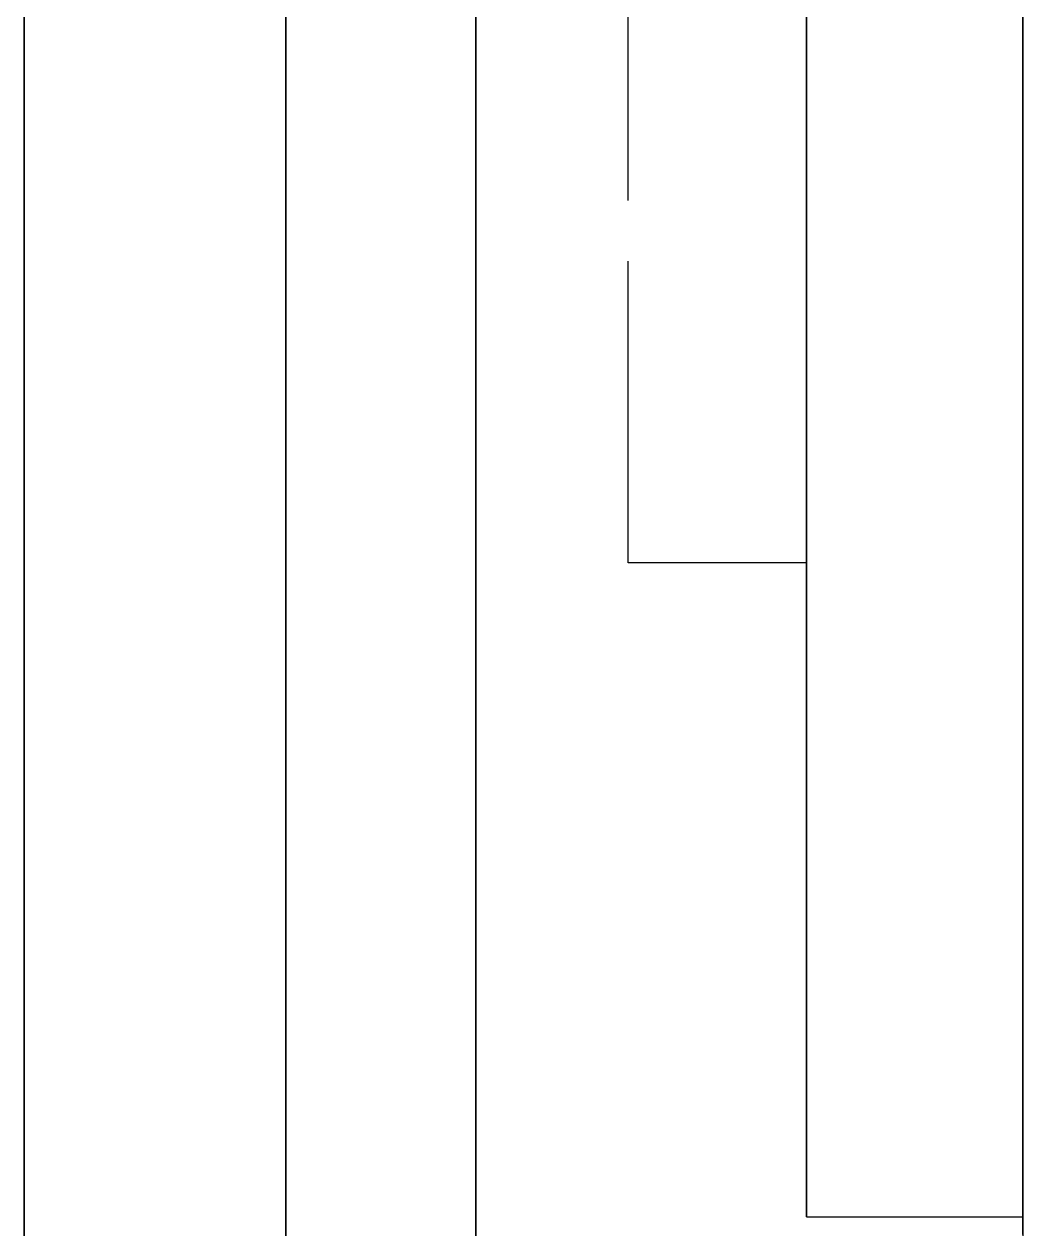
# Model space of a CAD drawing. Header units: millimetres. Extents: x -13 to 276, y -50 to 157.
# Drawn here: x 83.88 to 88.08, y 7.84 to 12.91 of the extents above; entities that cross this region are included whole.
import ezdxf

# ---------------------------------------------------------------- set-up
doc = ezdxf.new("R2010")
doc.units = ezdxf.units.MM
doc.linetypes.add('DASHED', pattern=[1.524, 1.27, -0.254])
doc.layers.add('HIDDEN', color=8, linetype='DASHED')
doc.layers.add('VISIBLE', color=7, linetype='CONTINUOUS')

msp = doc.modelspace()

# ---------------------------------------------------------------- linework, layer by layer
at = {"layer": 'HIDDEN'}
for points in [[(86.415, 10.645), (86.415, 13.645)], [(86.415, 10.645), (86.415, 13.645)], [(87.165, 10.645), (87.165, 13.645)], [(87.165, 10.645), (87.165, 13.645)], [(83.875, 13.22595), (83.875, 12.90341), (83.875, 12.58087), (83.875, 12.25833), (83.875, 11.93579), (83.875, 11.61325), (83.875, 11.29071), (83.875, 10.96817), (83.875, 10.64563), (83.875, 10.3231), (83.875, 10.00056), (83.875, 9.67802), (83.875, 9.35548), (83.875, 9.03294), (83.875, 8.7104), (83.875, 8.38786), (83.875, 8.06532), (83.875, 7.74278)], [(85.775, 13.22595), (85.775, 12.90341), (85.775, 12.58087), (85.775, 12.25833), (85.775, 11.93579), (85.775, 11.61325), (85.775, 11.29071), (85.775, 10.96817), (85.775, 10.64563), (85.775, 10.3231), (85.775, 10.00056), (85.775, 9.67802), (85.775, 9.35548), (85.775, 9.03294), (85.775, 8.7104), (85.775, 8.38786), (85.775, 8.06532), (85.775, 7.74278)], [(83.875, 13.1079), (83.875, 12.82279), (83.875, 12.53768), (83.875, 12.25256), (83.875, 11.96745), (83.875, 11.68234), (83.875, 11.39723), (83.875, 11.11212), (83.875, 10.82701), (83.875, 10.54189), (83.875, 10.25678), (83.875, 9.97167), (83.875, 9.68656), (83.875, 9.40145), (83.875, 9.11634), (83.875, 8.83123), (83.875, 8.54611), (83.875, 8.261), (83.875, 7.97589), (83.875, 7.69078)], [(83.875, 7.69078), (83.875, 7.97589), (83.875, 8.261), (83.875, 8.54611), (83.875, 8.83123), (83.875, 9.11634), (83.875, 9.40145), (83.875, 9.68656), (83.875, 9.97167), (83.875, 10.25678), (83.875, 10.54189), (83.875, 10.82701), (83.875, 11.11212), (83.875, 11.39723), (83.875, 11.68234), (83.875, 11.96745), (83.875, 12.25256), (83.875, 12.53768), (83.875, 12.82279), (83.875, 13.1079)], [(84.975, 13.1079), (84.975, 12.82279), (84.975, 12.53768), (84.975, 12.25256), (84.975, 11.96745), (84.975, 11.68234), (84.975, 11.39723), (84.975, 11.11212), (84.975, 10.82701), (84.975, 10.54189), (84.975, 10.25678), (84.975, 9.97167), (84.975, 9.68656), (84.975, 9.40145), (84.975, 9.11634), (84.975, 8.83123), (84.975, 8.54611), (84.975, 8.261), (84.975, 7.97589), (84.975, 7.69078)], [(84.975, 7.69078), (84.975, 7.97589), (84.975, 8.261), (84.975, 8.54611), (84.975, 8.83123), (84.975, 9.11634), (84.975, 9.40145), (84.975, 9.68656), (84.975, 9.97167), (84.975, 10.25678), (84.975, 10.54189), (84.975, 10.82701), (84.975, 11.11212), (84.975, 11.39723), (84.975, 11.68234), (84.975, 11.96745), (84.975, 12.25256), (84.975, 12.53768), (84.975, 12.82279), (84.975, 13.1079)], [(83.875, 7.74278), (83.875, 7.90405), (83.875, 8.06532), (83.875, 8.22659), (83.875, 8.38786), (83.875, 8.54913), (83.875, 8.7104), (83.875, 8.87167), (83.875, 9.03294), (83.875, 9.19421), (83.875, 9.35548), (83.875, 9.51675), (83.875, 9.67802), (83.875, 9.83929), (83.875, 10.00056), (83.875, 10.16183), (83.875, 10.3231), (83.875, 10.48437), (83.875, 10.64563), (83.875, 10.8069), (83.875, 10.96817), (83.875, 11.12944), (83.875, 11.29071), (83.875, 11.45198), (83.875, 11.61325), (83.875, 11.77452), (83.875, 11.93579), (83.875, 12.09706), (83.875, 12.25833), (83.875, 12.4196), (83.875, 12.58087), (83.875, 12.74214), (83.875, 12.90341), (83.875, 13.06468)], [(84.975, 13.06923), (84.975, 12.78138), (84.975, 12.49352), (84.975, 12.20567), (84.975, 11.91781), (84.975, 11.62996), (84.975, 11.3421), (84.975, 11.05425), (84.975, 10.76639), (84.975, 10.47854), (84.975, 10.19068), (84.975, 9.90283), (84.975, 9.61497), (84.975, 9.32712), (84.975, 9.03926), (84.975, 8.75141), (84.975, 8.46355), (84.975, 8.1757), (84.975, 7.88784), (84.975, 7.59999)], [(84.975, 7.59999), (84.975, 7.88784), (84.975, 8.1757), (84.975, 8.46355), (84.975, 8.75141), (84.975, 9.03926), (84.975, 9.32712), (84.975, 9.61497), (84.975, 9.90283), (84.975, 10.19068), (84.975, 10.47854), (84.975, 10.76639), (84.975, 11.05425), (84.975, 11.3421), (84.975, 11.62996), (84.975, 11.91781), (84.975, 12.20567), (84.975, 12.49352), (84.975, 12.78138), (84.975, 13.06923)], [(85.775, 13.06923), (85.775, 12.78138), (85.775, 12.49352), (85.775, 12.20567), (85.775, 11.91781), (85.775, 11.62996), (85.775, 11.3421), (85.775, 11.05425), (85.775, 10.76639), (85.775, 10.47854), (85.775, 10.19068), (85.775, 9.90283), (85.775, 9.61497), (85.775, 9.32712), (85.775, 9.03926), (85.775, 8.75141), (85.775, 8.46355), (85.775, 8.1757), (85.775, 7.88784), (85.775, 7.59999)], [(85.775, 7.59999), (85.775, 7.88784), (85.775, 8.1757), (85.775, 8.46355), (85.775, 8.75141), (85.775, 9.03926), (85.775, 9.32712), (85.775, 9.61497), (85.775, 9.90283), (85.775, 10.19068), (85.775, 10.47854), (85.775, 10.76639), (85.775, 11.05425), (85.775, 11.3421), (85.775, 11.62996), (85.775, 11.91781), (85.775, 12.20567), (85.775, 12.49352), (85.775, 12.78138), (85.775, 13.06923)], [(85.775, 7.74278), (85.775, 7.90405), (85.775, 8.06532), (85.775, 8.22659), (85.775, 8.38786), (85.775, 8.54913), (85.775, 8.7104), (85.775, 8.87167), (85.775, 9.03294), (85.775, 9.19421), (85.775, 9.35548), (85.775, 9.51675), (85.775, 9.67802), (85.775, 9.83929), (85.775, 10.00056), (85.775, 10.16183), (85.775, 10.3231), (85.775, 10.48437), (85.775, 10.64563), (85.775, 10.8069), (85.775, 10.96817), (85.775, 11.12944), (85.775, 11.29071), (85.775, 11.45198), (85.775, 11.61325), (85.775, 11.77452), (85.775, 11.93579), (85.775, 12.09706), (85.775, 12.25833), (85.775, 12.4196), (85.775, 12.58087), (85.775, 12.74214), (85.775, 12.90341), (85.775, 13.06468)], [(87.165, 13.06167), (87.165, 12.81563), (87.165, 12.5696), (87.165, 12.32357), (87.165, 12.07754), (87.165, 11.83151), (87.165, 11.58548), (87.165, 11.33944), (87.165, 11.09341), (87.165, 10.84738), (87.165, 10.60135), (87.165, 10.35532), (87.165, 10.10929), (87.165, 9.86325), (87.165, 9.61722), (87.165, 9.37119), (87.165, 9.12516), (87.165, 8.87913), (87.165, 8.6331), (87.165, 8.38706), (87.165, 8.14103), (87.165, 7.895)], [(88.075, 13.06167), (88.075, 12.81563), (88.075, 12.5696), (88.075, 12.32357), (88.075, 12.07754), (88.075, 11.83151), (88.075, 11.58548), (88.075, 11.33944), (88.075, 11.09341), (88.075, 10.84738), (88.075, 10.60135), (88.075, 10.35532), (88.075, 10.10929), (88.075, 9.86325), (88.075, 9.61722), (88.075, 9.37119), (88.075, 9.12516), (88.075, 8.87913), (88.075, 8.6331), (88.075, 8.38706), (88.075, 8.14103), (88.075, 7.895)], [(83.875, 12.98786), (83.875, 12.63357), (83.875, 12.27929), (83.875, 11.925), (83.875, 11.57071), (83.875, 11.21643), (83.875, 10.86214), (83.875, 10.50786), (83.875, 10.15357), (83.875, 9.79929), (83.875, 9.445), (83.875, 9.09071), (83.875, 8.73643), (83.875, 8.38214), (83.875, 8.02786), (83.875, 7.67357)], [(85.775, 12.995), (85.775, 12.74262), (85.775, 12.49024), (85.775, 12.23786), (85.775, 11.98548), (85.775, 11.7331), (85.775, 11.48071), (85.775, 11.22833), (85.775, 10.97595), (85.775, 10.72357), (85.775, 10.47119), (85.775, 10.21881), (85.775, 9.96643), (85.775, 9.71405), (85.775, 9.46167), (85.775, 9.20929), (85.775, 8.9569), (85.775, 8.70452), (85.775, 8.45214), (85.775, 8.19976), (85.775, 7.94738), (85.775, 7.695)], [(85.775, 7.82119), (85.775, 7.94738), (85.775, 8.07357), (85.775, 8.19976), (85.775, 8.32595), (85.775, 8.45214), (85.775, 8.57833), (85.775, 8.70452), (85.775, 8.83071), (85.775, 8.9569), (85.775, 9.0831), (85.775, 9.20929), (85.775, 9.33548), (85.775, 9.46167), (85.775, 9.58786), (85.775, 9.71405), (85.775, 9.84024), (85.775, 9.96643), (85.775, 10.09262), (85.775, 10.21881), (85.775, 10.345), (85.775, 10.47119), (85.775, 10.59738), (85.775, 10.72357), (85.775, 10.84976), (85.775, 10.97595), (85.775, 11.10214), (85.775, 11.22833), (85.775, 11.35452), (85.775, 11.48071), (85.775, 11.6069), (85.775, 11.7331), (85.775, 11.85929), (85.775, 11.98548), (85.775, 12.11167), (85.775, 12.23786), (85.775, 12.36405), (85.775, 12.49024), (85.775, 12.61643), (85.775, 12.74262), (85.775, 12.86881), (85.775, 12.995)], [(88.075, 12.995), (88.075, 12.74262), (88.075, 12.49024), (88.075, 12.23786), (88.075, 11.98548), (88.075, 11.7331), (88.075, 11.48071), (88.075, 11.22833), (88.075, 10.97595), (88.075, 10.72357), (88.075, 10.47119), (88.075, 10.21881), (88.075, 9.96643), (88.075, 9.71405), (88.075, 9.46167), (88.075, 9.20929), (88.075, 8.9569), (88.075, 8.70452), (88.075, 8.45214), (88.075, 8.19976), (88.075, 7.94738), (88.075, 7.695)], [(88.075, 7.82119), (88.075, 7.94738), (88.075, 8.07357), (88.075, 8.19976), (88.075, 8.32595), (88.075, 8.45214), (88.075, 8.57833), (88.075, 8.70452), (88.075, 8.83071), (88.075, 8.9569), (88.075, 9.0831), (88.075, 9.20929), (88.075, 9.33548), (88.075, 9.46167), (88.075, 9.58786), (88.075, 9.71405), (88.075, 9.84024), (88.075, 9.96643), (88.075, 10.09262), (88.075, 10.21881), (88.075, 10.345), (88.075, 10.47119), (88.075, 10.59738), (88.075, 10.72357), (88.075, 10.84976), (88.075, 10.97595), (88.075, 11.10214), (88.075, 11.22833), (88.075, 11.35452), (88.075, 11.48071), (88.075, 11.6069), (88.075, 11.7331), (88.075, 11.85929), (88.075, 11.98548), (88.075, 12.11167), (88.075, 12.23786), (88.075, 12.36405), (88.075, 12.49024), (88.075, 12.61643), (88.075, 12.74262), (88.075, 12.86881), (88.075, 12.995)], [(87.165, 7.895), (87.165, 8.01802), (87.165, 8.14103), (87.165, 8.26405), (87.165, 8.38706), (87.165, 8.51008), (87.165, 8.6331), (87.165, 8.75611), (87.165, 8.87913), (87.165, 9.00214), (87.165, 9.12516), (87.165, 9.24817), (87.165, 9.37119), (87.165, 9.49421), (87.165, 9.61722), (87.165, 9.74024), (87.165, 9.86325), (87.165, 9.98627), (87.165, 10.10929), (87.165, 10.2323), (87.165, 10.35532), (87.165, 10.47833), (87.165, 10.60135), (87.165, 10.72437), (87.165, 10.84738), (87.165, 10.9704), (87.165, 11.09341), (87.165, 11.21643), (87.165, 11.33944), (87.165, 11.46246), (87.165, 11.58548), (87.165, 11.70849), (87.165, 11.83151), (87.165, 11.95452), (87.165, 12.07754), (87.165, 12.20056), (87.165, 12.32357), (87.165, 12.44659), (87.165, 12.5696), (87.165, 12.69262), (87.165, 12.81563), (87.165, 12.93865)], [(88.075, 7.895), (88.075, 8.01802), (88.075, 8.14103), (88.075, 8.26405), (88.075, 8.38706), (88.075, 8.51008), (88.075, 8.6331), (88.075, 8.75611), (88.075, 8.87913), (88.075, 9.00214), (88.075, 9.12516), (88.075, 9.24817), (88.075, 9.37119), (88.075, 9.49421), (88.075, 9.61722), (88.075, 9.74024), (88.075, 9.86325), (88.075, 9.98627), (88.075, 10.10929), (88.075, 10.2323), (88.075, 10.35532), (88.075, 10.47833), (88.075, 10.60135), (88.075, 10.72437), (88.075, 10.84738), (88.075, 10.9704), (88.075, 11.09341), (88.075, 11.21643), (88.075, 11.33944), (88.075, 11.46246), (88.075, 11.58548), (88.075, 11.70849), (88.075, 11.83151), (88.075, 11.95452), (88.075, 12.07754), (88.075, 12.20056), (88.075, 12.32357), (88.075, 12.44659), (88.075, 12.5696), (88.075, 12.69262), (88.075, 12.81563), (88.075, 12.93865)], [(87.165, 10.645), (86.415, 10.645)], [(87.165, 10.645), (86.415, 10.645)], [(87.165, 7.895), (88.075, 7.895)]]:
    msp.add_lwpolyline(points, dxfattribs=at)
at = {"layer": 'VISIBLE'}
msp.add_lwpolyline([(83.875, 7.67357), (83.875, 7.85071), (83.875, 8.02786), (83.875, 8.205), (83.875, 8.38214), (83.875, 8.55929), (83.875, 8.73643), (83.875, 8.91357), (83.875, 9.09071), (83.875, 9.26786), (83.875, 9.445), (83.875, 9.62214), (83.875, 9.79929), (83.875, 9.97643), (83.875, 10.15357), (83.875, 10.33071), (83.875, 10.50786), (83.875, 10.685), (83.875, 10.86214), (83.875, 11.03929), (83.875, 11.21643), (83.875, 11.39357), (83.875, 11.57071), (83.875, 11.74786), (83.875, 11.925), (83.875, 12.10214), (83.875, 12.27929), (83.875, 12.45643), (83.875, 12.63357), (83.875, 12.81071), (83.875, 12.98786)], dxfattribs=at)

doc.saveas('drawing.dxf')
